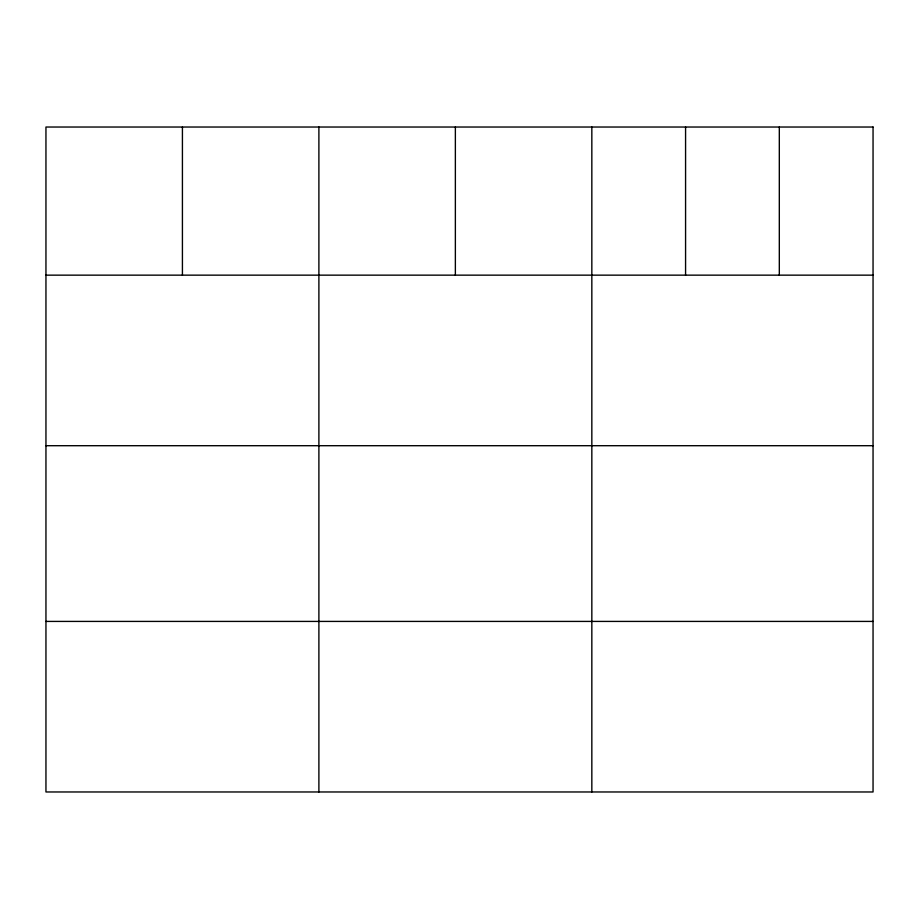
<?xml version="1.0" encoding="UTF-8"?>
<svg xmlns="http://www.w3.org/2000/svg" width="919" height="919" viewBox="0 0 919 919"><rect width="100%" height="100%" fill="white"/><g stroke="black" fill="none" stroke-linecap="round" stroke-linejoin="round"><path stroke-width="1.38" d="M45.95 275.149L873.05 275.149M45.95 445.704L873.05 445.704M45.95 621.416L873.05 621.416M779.312 127.029L779.312 275.149M685.574 127.029L685.574 275.149M591.836 127.029L591.836 791.971M455.364 127.029L455.364 275.149M318.893 127.029L318.893 791.971M182.422 127.029L182.422 275.149M873.05 127.029L45.95 127.029L45.95 791.971L873.05 791.971L873.05 127.029"/></g></svg>
